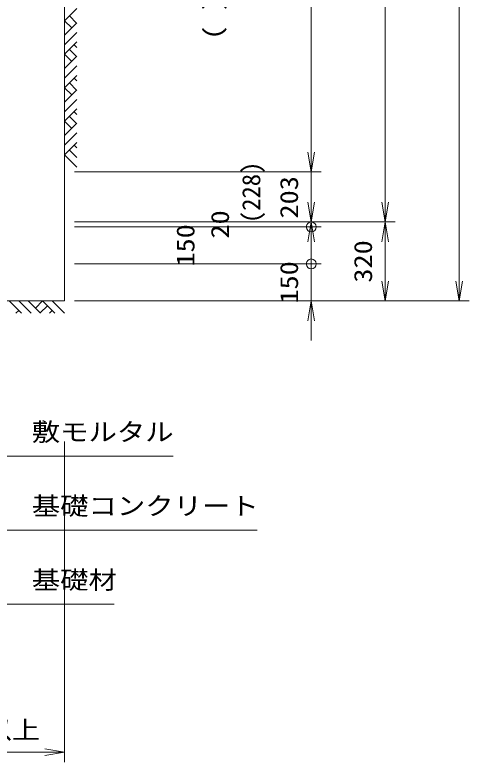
# Model space of a CAD drawing. Units: millimetres at full size. Extents: x 37600 to 71200, y -27760 to -4000.
# Drawn here: x 62402 to 64243, y -22896 to -19867 of the extents above; entities that cross this region are included whole.
import ezdxf
from ezdxf.enums import TextEntityAlignment as Align

# ---------------------------------------------------------------- set-up
doc = ezdxf.new("R2010")
doc.units = ezdxf.units.MM
doc.header["$LTSCALE"] = 80.0044
for name, color, linetype, lineweight in [('0_2', 4, 'Continuous', 13), ('寸法', 6, 'Continuous', 13), ('ﾊｯﾁﾝｸﾞ', 4, 'Continuous', 9)]:
    doc.layers.add(name, color=color, linetype=linetype, lineweight=lineweight)
doc.styles.add('ＭＳ ゴシック', font='')
doc.styles.get('ＭＳ ゴシック').set_extended_font_data('MS Gothic')

# ---------------------------------------------------------------- blocks, each defined once
blk = doc.blocks.new('open_arrow')
at = {"color": 0, "linetype": 'Continuous', "lineweight": -2}
blk.add_lwpolyline([(7.5, 1.25), (0, 0), (7.5, -1.25)], dxfattribs=at)
blk = doc.blocks.new('dimension_origin')
at = {"color": 0, "linetype": 'Continuous', "lineweight": -2}
blk.add_circle((0, 0), 1.25, dxfattribs=at)

msp = doc.modelspace()

# ---------------------------------------------------------------- linework, layer by layer
at = {"layer": '0_2'}
msp.add_lwpolyline([(62150, -21026), (62603, -21026), (62603, -19026)], dxfattribs=at)
at = {"layer": '寸法'}
for p, q in [((64203, -17250), (64203, -21026)), ((63903, -18250), (63903, -20706)), ((63603, -18453), (63603, -20503)), ((63603, -20343), (63603, -20866)), ((62643, -20503), (63643, -20503)), ((62643, -20503), (63643, -20503)), ((63603, -20806), (63603, -20546)), ((62643, -20706), (63943, -20706)), ((62643, -20706), (63643, -20706)), ((62643, -20706), (63943, -20706)), ((62643, -20706), (63643, -20706)), ((63903, -20706), (63903, -21026)), ((62643, -20726), (63643, -20726)), ((62643, -20726), (63643, -20726)), ((63603, -20726), (63603, -20876)), ((63603, -20796), (63603, -21186)), ((62643, -20876), (63643, -20876)), ((62643, -20876), (63643, -20876)), ((62643, -21026), (64243, -21026)), ((62643, -21026), (63943, -21026)), ((62643, -21026), (63643, -21026)), ((62603, -21596), (62603, -22896)), ((62003, -22856), (62603, -22856))]:
    msp.add_line(p, q, dxfattribs=at)
for points in [[(61900, -20726), (61934.84, -20798.01), (62350, -21656), (63043.33, -21656)], [(61825, -20876), (61859.98, -20947.95), (62350, -21956), (63383.33, -21956)], [(61750, -21026), (61785.07, -21097.9), (62350, -22256), (62803.33, -22256)]]:
    msp.add_lwpolyline(points, dxfattribs=at)
at = {"layer": 'ﾊｯﾁﾝｸﾞ'}
for p, q in [((62603, -19890.12), (62653, -19840.12)), ((62651.5, -19899.72), (62622.44, -19870.67)), ((62632.05, -19919.17), (62603, -19890.12)), ((62603, -19948.22), (62653, -19898.22)), ((62603, -19987.11), (62653, -19937.11)), ((62603, -20026), (62653, -19976)), ((62653, -19998.22), (62641.89, -19987.11)), ((62651.5, -20035.61), (62622.44, -20006.56)), ((62632.05, -20055.05), (62603, -20026)), ((62603, -20084.1), (62653, -20034.1)), ((62603, -20122.99), (62653, -20072.99)), ((62603, -20161.88), (62653, -20111.88)), ((62651.5, -20171.49), (62622.44, -20142.44)), ((62653, -20134.1), (62641.89, -20122.99)), ((62632.05, -20190.93), (62603, -20161.88)), ((62603, -20219.98), (62653, -20169.98)), ((62603, -20258.87), (62653, -20208.87)), ((62603, -20297.76), (62653, -20247.76)), ((62653, -20269.98), (62641.89, -20258.87)), ((62651.5, -20307.37), (62622.44, -20278.32)), ((62632.05, -20326.82), (62603, -20297.76)), ((62603, -20355.87), (62653, -20305.87)), ((62603, -20394.76), (62653, -20344.76)), ((62603, -20433.65), (62653, -20383.65)), ((62653, -20444.76), (62622.44, -20414.2)), ((62653, -20405.87), (62641.89, -20394.76)), ((62653, -20483.65), (62603, -20433.65)), ((62378, -21026), (62428, -21076)), ((62416.89, -21026), (62466.89, -21076)), ((62455.78, -21026), (62505.78, -21076)), ((62484.83, -21055.05), (62513.88, -21026)), ((62504.28, -21074.5), (62533.33, -21045.45)), ((62513.88, -21026), (62563.88, -21076)), ((62552.77, -21026), (62602.77, -21076)), ((62405.78, -21076), (62416.89, -21064.89)), ((62541.66, -21076), (62552.77, -21064.89))]:
    msp.add_line(p, q, dxfattribs=at)

# ---------------------------------------------------------------- block references
at = {"layer": '寸法'}
for name, p, xscale, yscale, rotation in [('open_arrow', (63603, -20503), 10.7, 10.7, 90), ('open_arrow', (63603, -20503), 10.7, 10.7, 90), ('open_arrow', (63603, -20706), 10.7, 10.7, 90), ('open_arrow', (63903, -20706), 10.7, 10.7, 90), ('dimension_origin', (63603, -20726), 16, 16, 270), ('dimension_origin', (63603, -20726), 16, 16, 270), ('open_arrow', (63603, -20706), 10.7, 10.7, 270), ('open_arrow', (63903, -20706), 10.7, 10.7, 270), ('dimension_origin', (63603, -20876), 16, 16, 90), ('dimension_origin', (63603, -20876), 16, 16, 90), ('open_arrow', (63903, -21026), 10.7, 10.7, 90), ('open_arrow', (64203, -21026), 10.7, 10.7, 90), ('open_arrow', (63603, -21026), 10.7, 10.7, 270), ('open_arrow', (62603, -22856), 10.7, 10.7, 180)]:
    msp.add_blockref(name, p, dxfattribs=dict(at, xscale=xscale, yscale=yscale, rotation=rotation))

# ---------------------------------------------------------------- texts
at = {"layer": '寸法', "color": 3, "style": 'ＭＳ ゴシック', "width": 1.15}
msp.add_text('( )内数値は端面部', height=73.31, rotation=90, dxfattribs=at).set_placement((63263, -19478), align=Align.BOTTOM_CENTER)
at = {"layer": '寸法', "color": 3, "style": 'ＭＳ ゴシック'}
msp.add_text('(228)', height=73.31, rotation=90, dxfattribs=at).set_placement((63323, -20586), align=Align.TOP_CENTER)
at = {"layer": '寸法', "style": 'ＭＳ ゴシック', "width": 1.15}
for s, p in [('203', (63513, -20606)), ('20', (63233, -20716)), ('150', (63093, -20801)), ('320', (63813, -20866)), ('150', (63513, -20951))]:
    msp.add_text(s, height=73.31, rotation=90, dxfattribs=at).set_placement(p, align=Align.MIDDLE_CENTER)
for s, p in [('敷モルタル', (62470, -21616)), ('基礎コンクリート', (62470, -21916)), ('基礎材', (62470, -22216))]:
    msp.add_text(s, height=73.31, dxfattribs=at).set_placement(p, align=Align.BOTTOM_LEFT)
msp.add_text('600以上', height=73.31, dxfattribs=at).set_placement((62303, -22766), align=Align.MIDDLE_CENTER)

doc.saveas('drawing.dxf')
